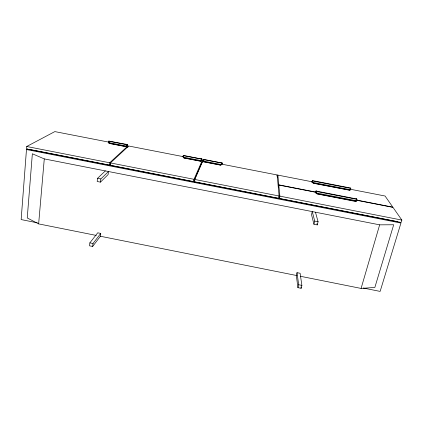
<?xml version="1.0" encoding="UTF-8"?>
<svg xmlns="http://www.w3.org/2000/svg" width="423" height="423" viewBox="0 0 423 423"><rect width="100%" height="100%" fill="white"/><g stroke="black" fill="none" stroke-linecap="round" stroke-linejoin="round"><path stroke-width="0.63" d="M201.988 159.101L201.443 160.671L183.397 157.16C182.593 157.113 183.037 155.199 183.804 155.5L201.998 159.133L183.323 155.664M27.622 148.922L26.475 149.541L21.15 219.574L37.351 222.815M109.229 142.213L54.837 131.601L26.707 146.495L26.522 148.933L109.372 165.197L110.784 163.875M38.641 223.894L44.278 158.9L32.354 153.776L27.246 217.945L38.641 223.894L96.264 235.426M89.872 242.865L89.523 245.821L92.674 246.45L100.394 236.251L100.748 233.417L97.734 232.814L89.872 242.865L93.028 243.5L100.748 233.417M105.348 170.908L97.554 178.3L97.174 181.488L100.452 182.133L108.098 174.577L108.478 171.521L100.838 178.945L100.452 182.133M92.674 246.45L93.028 243.5M127.429 144.534L127.291 145.956L126.715 146.104L108.859 142.614L108.859 141.145L127.402 144.518L126.9 144.745L108.848 141.176M108.822 142.604L109.034 141.007M108.859 142.614L109.028 141.261M109.287 142.704L108.854 143.191L109.388 143.45L125.821 146.659L126.763 145.803M108.944 142.636L109.113 141.277M109.494 143.471L108.901 143.006M109.372 165.197L109.679 162.77L128.005 145.872L127.788 147.49M183.571 156.711L128.687 146.004L110.451 162.924L110.144 165.345L193.581 181.721L201.908 162.511L202.294 160.365L194.004 179.31L193.581 181.721M125.821 146.659L126.689 145.75L127.302 145.935M126.715 146.104L126.9 144.745M126.99 144.761L126.81 146.12L127.122 144.772M126.942 146.131L127.207 144.465M127.016 146.125L127.297 144.486M127.106 146.115L127.334 144.497M183.164 157.092L183.439 155.495M183.27 157.129L183.513 155.479L183.307 157.139M183.397 157.16L183.624 155.807M183.741 157.229L183.519 157.758L184.132 158.033L200.698 161.269L201.126 160.306M184.238 158.054L183.54 157.573M194.786 179.463L279.085 195.997L278.54 198.398L194.358 181.874L194.786 179.463L202.982 160.497L202.691 162.109M355.992 200.312L356.531 200.756L316.002 192.888L315.595 192.708L315.775 192.454M356.087 201.406C354.601 198.699 357.16 202.072 355.447 201.433L317.208 193.946L316.536 193.671L316.298 192.682M200.698 161.269L200.962 160.587M201.306 160.655L201.549 159.302M201.401 160.671L201.692 158.99M201.443 160.671L201.776 159.006M201.528 160.677L201.819 159.022M201.623 160.671L201.924 159.059M221.795 164.33L221.467 164.584L203.516 161.084C202.723 161.052 203.13 159.122 203.891 159.418L222.138 163.061L203.458 159.624M203.283 161.015L203.579 159.397M203.637 159.392L203.347 161.041L203.759 159.397M203.516 161.084L203.801 159.402M221.213 164.193L220.97 165.039L220.314 165.086L203.606 161.835L203.997 160.83M220.097 165.055L220.986 165.018M221.467 164.584L221.721 163.236M221.557 164.6L221.895 163.262M221.641 164.61L221.975 163.262M221.715 164.61L222.022 162.971M221.8 164.6L222.101 163.014M312.063 182.197L312.544 180.605L350.323 187.971L350.826 188.351L350.255 189.71L312.423 182.329L312.079 182.207L312.465 180.6M276.928 176.037L277.165 174.969L221.689 164.145M277.377 177.242L277.858 175.101L312.084 181.779M278.281 187.114L278.794 184.851L277.858 175.101M278.302 187.315L278.81 185.052L315.579 192.243M356.219 200.19L392.993 207.381L401.85 220.076L401.126 222.456L279.328 198.551L279.873 196.15L278.81 185.052M349.62 189.446L350.043 190.16L313.575 183.148L312.645 182.234L312.888 183.006L313.538 183.286L349.98 190.308L349.604 189.419M312.132 182.239L312.544 180.605M312.163 182.255L312.37 180.605M312.285 182.297L312.66 180.97L350.73 188.378M312.423 182.329L312.75 180.991M315.532 192.502L316.224 191.053L356.378 198.9L356.927 199.328L316.356 191.466L315.944 191.032M315.616 192.74L316.044 191.027M315.695 192.788L316.129 191.037M315.727 192.803L316.224 191.053M315.812 192.835L316.208 191.434M315.902 192.867L316.256 191.445M316.002 192.888L316.356 191.466M316.235 192.766L316.573 193.528L317.345 193.829L356.124 201.211M297.031 272.666L296.333 275.463L297.924 287.656L301.144 288.301L301.885 285.393L300.108 273.279L297.031 272.666L298.659 284.742L297.924 287.656M313.929 224.243L314.723 221.097L312.269 211.59L311.518 214.604L313.929 224.243L317.282 224.904L318.08 221.763L315.468 212.219M350.165 189.694L350.651 188.076M350.255 189.71L350.699 188.108M349.964 189.303L350.461 189.694L350.826 188.325M356.314 199.894L356.573 198.953M356.356 199.91L356.658 198.984M356.219 200.756L356.732 199.016M356.314 200.772L356.779 199.053M356.399 200.777L356.853 199.36M356.494 200.766L356.922 199.302M361.083 288.423L379.653 224.84L393.691 224.766L374.852 287.444L361.083 288.423L300.219 276.24M203.606 161.835L204.013 160.872M194.358 181.874L194.876 180.674M311.989 181.964L312.306 181.959M203.653 160.766L203.209 160.962M350.186 189.208L385.057 196.013L392.83 207.154L356.547 200.058M109.509 143.334L125.843 146.522M184.259 157.922L200.719 161.131M203.627 161.697L220.124 164.917M278.794 184.851L315.727 192.074M26.707 146.495L109.679 162.77M110.451 162.924L194.004 179.31M279.873 196.15L401.85 220.076M29.885 149.499L397.832 221.71M26.475 149.541L400.946 223.053L380.129 291.399L363.278 288.026M44.278 158.9L379.653 224.84M97.554 178.3L100.838 178.945M314.723 221.097L318.08 221.763M100.151 236.203L296.983 275.595M298.659 284.742L301.885 285.393M316.959 223.698L317.282 224.904M300.959 287.016L301.144 288.301M277.165 174.969L279.328 198.551"/></g></svg>
